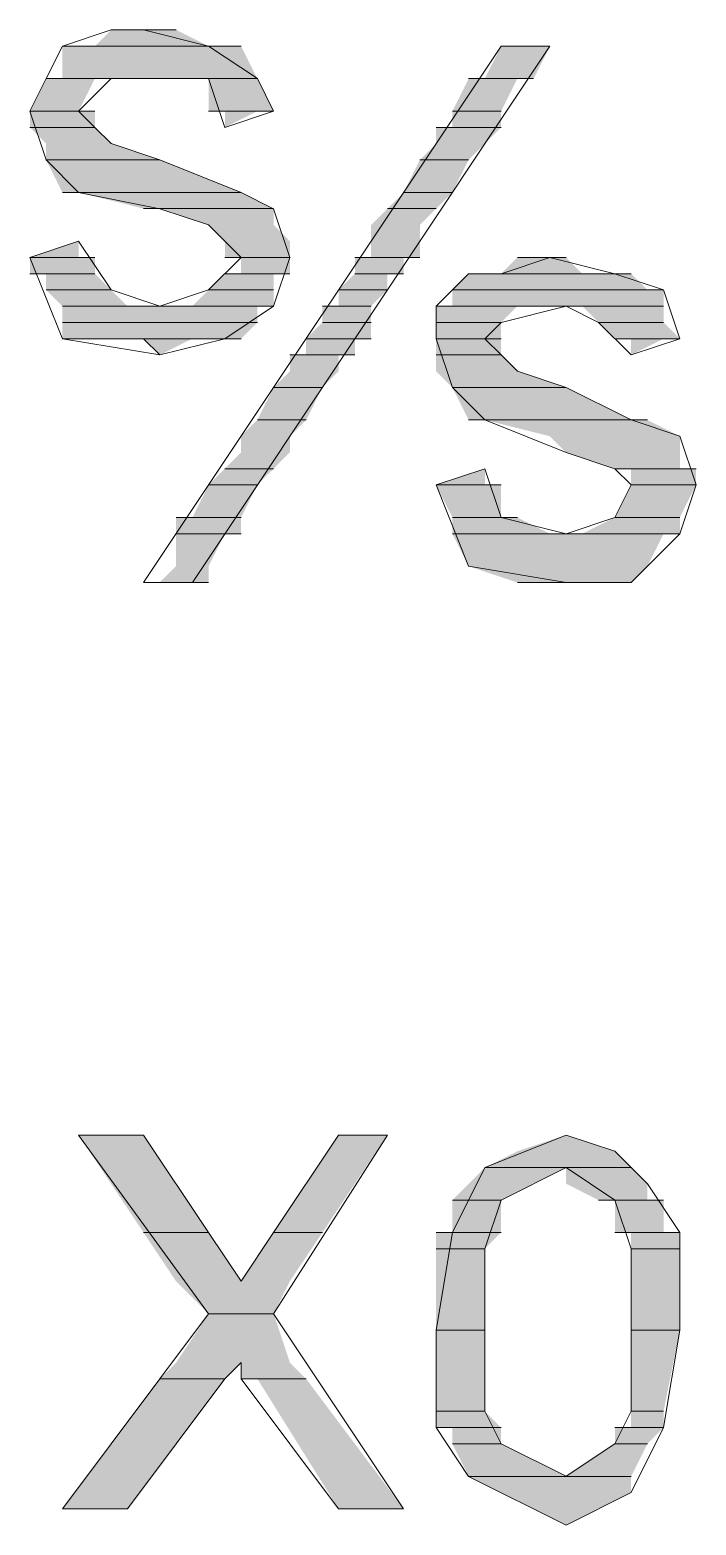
# Model space of a CAD drawing. Header units: millimetres. Extents: x -11 to 1219, y 0 to 1751.
# Drawn here: x 169.32 to 171.64, y 954.46 to 959.67 of the extents above; entities that cross this region are included whole.
import ezdxf

# ---------------------------------------------------------------- set-up
doc = ezdxf.new("R2010")
doc.units = ezdxf.units.MM
doc.header["$LTSCALE"] = 10
doc.layers.add('_MULTI_WIRE', color=9, linetype='CONTINUOUS')
doc.layers.add('PDF_Geometry', color=7, linetype='CONTINUOUS', true_color=0x151d1f)
doc.layers.add('PDF_Solid Fills', color=7, linetype='CONTINUOUS', true_color=0x070809)
doc.layers.get('_MULTI_WIRE').off()

# ---------------------------------------------------------------- blocks, each defined once
blk = doc.blocks.new('DVP-28SWS211R')
at = {"layer": 'PDF_Geometry', "color": 7, "lineweight": 9, "true_color": 0xffffff}
for p, q in [((8.611, -5.042), (8.441, -5.0986)), ((8.7243, -5.042), (8.611, -5.042)), ((8.611, -5.042), (8.8376, -5.042)), ((8.7243, -5.042), (8.611, -5.042)), ((8.8376, -5.042), (8.7243, -5.042)), ((8.9509, -5.0986), (8.7243, -5.042)), ((8.441, -5.0986), (8.3844, -5.2119)), ((8.5543, -5.0986), (8.441, -5.0986)), ((8.441, -5.0986), (9.0075, -5.0986)), ((8.441, -5.0986), (9.0642, -5.0986)), ((9.0642, -5.0986), (8.441, -5.0986)), ((8.441, -5.0986), (9.0642, -5.0986)), ((9.0642, -5.0986), (8.441, -5.0986)), ((9.0075, -5.0986), (8.5543, -5.0986)), ((8.5543, -5.0986), (9.0075, -5.0986)), ((9.0075, -5.0986), (8.5543, -5.0986)), ((9.9706, -5.0986), (8.7243, -6.9681)), ((8.8942, -6.9681), (10.1406, -5.0986)), ((9.1209, -5.2119), (8.9509, -5.0986)), ((9.9706, -5.0986), (10.1406, -5.0986)), ((10.1406, -5.0986), (9.9706, -5.0986)), ((10.1406, -5.0986), (9.9706, -5.0986)), ((8.3844, -5.2119), (8.3277, -5.3252)), ((8.441, -5.2119), (8.3844, -5.2119)), ((8.3844, -5.2119), (9.1209, -5.2119)), ((8.3844, -5.2119), (8.611, -5.2119)), ((8.611, -5.2119), (8.3844, -5.2119)), ((8.3844, -5.2119), (8.7809, -5.2119)), ((8.611, -5.2119), (8.3844, -5.2119)), ((8.3844, -5.2119), (8.611, -5.2119)), ((8.611, -5.2119), (8.3844, -5.2119)), ((8.3844, -5.2119), (8.611, -5.2119)), ((8.611, -5.2119), (8.3844, -5.2119)), ((8.3844, -5.2119), (8.5543, -5.2119)), ((8.5543, -5.2119), (8.3844, -5.2119)), ((8.3844, -5.2119), (8.611, -5.2119)), ((8.5543, -5.2119), (8.3844, -5.2119)), ((9.1209, -5.2119), (8.441, -5.2119)), ((8.441, -5.2119), (9.1209, -5.2119)), ((9.1209, -5.2119), (8.441, -5.2119)), ((8.4977, -5.3252), (8.611, -5.2119)), ((8.611, -5.2119), (8.5543, -5.2119)), ((8.7809, -5.2119), (8.611, -5.2119)), ((8.611, -5.2119), (8.7809, -5.2119)), ((8.7809, -5.2119), (9.1208, -5.2119)), ((9.1208, -5.2119), (8.7809, -5.2119)), ((8.7809, -5.2119), (9.1208, -5.2119)), ((9.1208, -5.2119), (8.7809, -5.2119)), ((8.7809, -5.2119), (8.9509, -5.2119)), ((8.8376, -5.2119), (9.1208, -5.2119)), ((9.1208, -5.2119), (8.8376, -5.2119)), ((8.8376, -5.2119), (9.1208, -5.2119)), ((9.1208, -5.2119), (8.8376, -5.2119)), ((8.8942, -5.2119), (9.1208, -5.2119)), ((9.1208, -5.2119), (8.8942, -5.2119)), ((8.8942, -5.2119), (9.1208, -5.2119)), ((9.1208, -5.2119), (8.8942, -5.2119)), ((8.9509, -5.2119), (9.0076, -5.3819)), ((9.1775, -5.3252), (9.1209, -5.2119)), ((9.914, -5.2119), (9.8573, -5.2119)), ((9.8573, -5.2119), (10.0273, -5.2119)), ((9.8573, -5.2119), (10.0273, -5.2119)), ((10.0273, -5.2119), (9.8573, -5.2119)), ((9.8573, -5.2119), (10.0273, -5.2119)), ((10.0273, -5.2119), (9.8573, -5.2119)), ((9.8573, -5.2119), (10.0273, -5.2119)), ((10.0273, -5.2119), (9.8573, -5.2119)), ((9.8573, -5.2119), (10.0273, -5.2119)), ((10.0273, -5.2119), (9.8573, -5.2119)), ((9.914, -5.2119), (10.0839, -5.2119)), ((10.0839, -5.2119), (9.914, -5.2119)), ((9.914, -5.2119), (10.0839, -5.2119)), ((10.0839, -5.2119), (9.914, -5.2119)), ((10.0273, -5.2119), (9.914, -5.2119)), ((9.914, -5.2119), (10.0839, -5.2119)), ((10.0273, -5.2119), (9.914, -5.2119)), ((10.0839, -5.2119), (10.0273, -5.2119)), ((8.3277, -5.3252), (8.5543, -5.3252)), ((8.5543, -5.3252), (8.3277, -5.3252)), ((8.3277, -5.3252), (8.5543, -5.3252)), ((8.5543, -5.3252), (8.3277, -5.3252)), ((8.3277, -5.3252), (8.5543, -5.3252)), ((8.5543, -5.3252), (8.3277, -5.3252)), ((8.3277, -5.3252), (8.5543, -5.3252)), ((8.5543, -5.3252), (8.3277, -5.3252)), ((8.3277, -5.3252), (8.3844, -5.4952)), ((8.5543, -5.3819), (8.4977, -5.3252)), ((8.9509, -5.3252), (9.1775, -5.3252)), ((9.1775, -5.3252), (8.9509, -5.3252)), ((8.9509, -5.3252), (9.1775, -5.3252)), ((9.1775, -5.3252), (8.9509, -5.3252)), ((9.0075, -5.3252), (9.1208, -5.3252)), ((9.1208, -5.3252), (9.0075, -5.3252)), ((9.0075, -5.3252), (9.1775, -5.3252)), ((9.1208, -5.3252), (9.0075, -5.3252)), ((9.0076, -5.3819), (9.1775, -5.3252)), ((9.1775, -5.3252), (9.1208, -5.3252)), ((9.8006, -5.3252), (9.9706, -5.3252)), ((9.9706, -5.3252), (9.8006, -5.3252)), ((9.8006, -5.3252), (9.9706, -5.3252)), ((9.9706, -5.3252), (9.8006, -5.3252)), ((9.8006, -5.3252), (9.9706, -5.3252)), ((9.9706, -5.3252), (9.8006, -5.3252)), ((9.8006, -5.3252), (9.9706, -5.3252)), ((9.9706, -5.3252), (9.8006, -5.3252)), ((8.3277, -5.3819), (8.5543, -5.3819)), ((8.5543, -5.3819), (8.3277, -5.3819)), ((8.3277, -5.3819), (8.5543, -5.3819)), ((8.5543, -5.3819), (8.3277, -5.3819)), ((8.611, -5.4385), (8.5543, -5.3819)), ((9.8006, -5.3819), (9.744, -5.3819)), ((9.744, -5.3819), (9.9706, -5.3819)), ((9.9706, -5.3819), (9.8006, -5.3819)), ((9.8006, -5.3819), (9.9706, -5.3819)), ((9.9706, -5.3819), (9.8006, -5.3819)), ((8.7809, -5.4952), (8.611, -5.4385)), ((8.3844, -5.4952), (8.7809, -5.4952)), ((8.7809, -5.4952), (8.3844, -5.4952)), ((8.3844, -5.4952), (8.7809, -5.4952)), ((8.7809, -5.4952), (8.3844, -5.4952)), ((8.3844, -5.4952), (8.4977, -5.6085)), ((9.0642, -5.6085), (8.7809, -5.4952)), ((9.6873, -5.4952), (9.8573, -5.4952)), ((9.8573, -5.4952), (9.6873, -5.4952)), ((9.6873, -5.4952), (9.8573, -5.4952)), ((9.8573, -5.4952), (9.6873, -5.4952)), ((8.441, -5.6085), (9.0642, -5.6085)), ((9.0642, -5.6085), (8.441, -5.6085)), ((8.441, -5.6085), (9.0642, -5.6085)), ((9.0642, -5.6085), (8.441, -5.6085)), ((8.4977, -5.6085), (8.7809, -5.6652)), ((9.1775, -5.6652), (9.0642, -5.6085)), ((9.6307, -5.6085), (9.8007, -5.6085)), ((9.8007, -5.6085), (9.6307, -5.6085)), ((9.6307, -5.6085), (9.8007, -5.6085)), ((9.8007, -5.6085), (9.6307, -5.6085)), ((8.7243, -5.6651), (9.1775, -5.6651)), ((9.1775, -5.6651), (8.7243, -5.6651)), ((8.7243, -5.6651), (9.1775, -5.6651)), ((9.1775, -5.6651), (8.7243, -5.6651)), ((8.7809, -5.6652), (8.9509, -5.7218)), ((9.2342, -5.8351), (9.1775, -5.6652)), ((9.574, -5.6651), (9.744, -5.6651)), ((9.744, -5.6651), (9.574, -5.6651)), ((9.574, -5.6651), (9.744, -5.6651)), ((9.744, -5.6651), (9.574, -5.6651)), ((8.9509, -5.7218), (9.0642, -5.8351)), ((8.4977, -5.7785), (8.3277, -5.8351)), ((8.611, -5.9484), (8.4977, -5.7785)), ((8.3277, -5.8351), (8.4977, -5.8351)), ((8.4977, -5.8351), (8.3277, -5.8351)), ((8.3277, -5.8351), (8.4977, -5.8351)), ((8.4977, -5.8351), (8.3277, -5.8351)), ((8.3277, -5.8351), (8.4977, -5.8351)), ((8.4977, -5.8351), (8.3277, -5.8351)), ((8.3277, -5.8351), (8.4977, -5.8351)), ((8.4977, -5.8351), (8.3277, -5.8351)), ((8.3277, -5.8351), (8.5543, -5.8351)), ((8.5543, -5.8351), (8.3277, -5.8351)), ((8.3277, -5.8351), (8.5543, -5.8351)), ((8.5543, -5.8351), (8.3277, -5.8351)), ((8.3277, -5.8351), (8.441, -6.1184)), ((9.0642, -5.8351), (8.9509, -5.9484)), ((9.0075, -5.8351), (9.2341, -5.8351)), ((9.2341, -5.8351), (9.0075, -5.8351)), ((9.0075, -5.8351), (9.2341, -5.8351)), ((9.2341, -5.8351), (9.0075, -5.8351)), ((9.0075, -5.8351), (9.2341, -5.8351)), ((9.2341, -5.8351), (9.0075, -5.8351)), ((9.0075, -5.8351), (9.2341, -5.8351)), ((9.2341, -5.8351), (9.0075, -5.8351)), ((9.0642, -5.8351), (9.2341, -5.8351)), ((9.2341, -5.8351), (9.0642, -5.8351)), ((9.0642, -5.8351), (9.2341, -5.8351)), ((9.2341, -5.8351), (9.0642, -5.8351)), ((9.1775, -6.0051), (9.2342, -5.8351)), ((9.5174, -5.8351), (9.4607, -5.8351)), ((9.4607, -5.8351), (9.6874, -5.8351)), ((9.4607, -5.8351), (9.6307, -5.8351)), ((9.6307, -5.8351), (9.4607, -5.8351)), ((9.4607, -5.8351), (9.6873, -5.8351)), ((9.6307, -5.8351), (9.4607, -5.8351)), ((9.4607, -5.8351), (9.6307, -5.8351)), ((9.6307, -5.8351), (9.4607, -5.8351)), ((9.4607, -5.8351), (9.6307, -5.8351)), ((9.6307, -5.8351), (9.4607, -5.8351)), ((9.6874, -5.8351), (9.5174, -5.8351)), ((9.5174, -5.8351), (9.6874, -5.8351)), ((9.6874, -5.8351), (9.5174, -5.8351)), ((9.6873, -5.8351), (9.6307, -5.8351)), ((10.1406, -5.8351), (9.9706, -5.8917)), ((10.1406, -5.8351), (10.0273, -5.8351)), ((10.0273, -5.8351), (10.1972, -5.8351)), ((10.1972, -5.8351), (10.1406, -5.8351)), ((10.3672, -5.8917), (10.1406, -5.8351)), ((8.3277, -5.8917), (8.5543, -5.8917)), ((8.5543, -5.8917), (8.3277, -5.8917)), ((8.3277, -5.8917), (8.5543, -5.8917)), ((8.5543, -5.8917), (8.3277, -5.8917)), ((8.3277, -5.8917), (8.5543, -5.8917)), ((8.5543, -5.8917), (8.3277, -5.8917)), ((8.3277, -5.8917), (8.5543, -5.8917)), ((8.5543, -5.8917), (8.3277, -5.8917)), ((9.0642, -5.8917), (9.0075, -5.8917)), ((9.0075, -5.8917), (9.1775, -5.8917)), ((9.0075, -5.8917), (9.1775, -5.8917)), ((9.1775, -5.8917), (9.0075, -5.8917)), ((9.0075, -5.8917), (9.1775, -5.8917)), ((9.1775, -5.8917), (9.0075, -5.8917)), ((9.1775, -5.8917), (9.0642, -5.8917)), ((9.0642, -5.8917), (9.2341, -5.8917)), ((9.1775, -5.8917), (9.0642, -5.8917)), ((9.2341, -5.8917), (9.1775, -5.8917)), ((9.4607, -5.8917), (9.6307, -5.8917)), ((9.6307, -5.8917), (9.4607, -5.8917)), ((9.4607, -5.8917), (9.6307, -5.8917)), ((9.6307, -5.8917), (9.4607, -5.8917)), ((9.4607, -5.8917), (9.574, -5.8917)), ((9.574, -5.8917), (9.4607, -5.8917)), ((9.4607, -5.8917), (9.6307, -5.8917)), ((9.574, -5.8917), (9.4607, -5.8917)), ((9.6307, -5.8917), (9.574, -5.8917)), ((9.8573, -5.8917), (9.744, -6.005)), ((9.9706, -5.8917), (9.8573, -5.8917)), ((9.8573, -5.8917), (10.4238, -5.8917)), ((9.9706, -5.8917), (9.8573, -5.8917)), ((9.9706, -5.8917), (10.3672, -5.8917)), ((10.3672, -5.8917), (9.9706, -5.8917)), ((9.9706, -5.8917), (10.3672, -5.8917)), ((10.3672, -5.8917), (9.9706, -5.8917)), ((10.4238, -5.8917), (9.9706, -5.8917)), ((9.9706, -5.8917), (10.4238, -5.8917)), ((10.4238, -5.8917), (9.9706, -5.8917)), ((10.5371, -5.9484), (10.3672, -5.8917)), ((8.3844, -5.9484), (8.611, -5.9484)), ((8.611, -5.9484), (8.3844, -5.9484)), ((8.3844, -5.9484), (8.611, -5.9484)), ((8.611, -5.9484), (8.3844, -5.9484)), ((8.3844, -5.9484), (8.611, -5.9484)), ((8.611, -5.9484), (8.3844, -5.9484)), ((8.3844, -5.9484), (8.611, -5.9484)), ((8.611, -5.9484), (8.3844, -5.9484)), ((8.7809, -6.0051), (8.611, -5.9484)), ((8.9509, -5.9484), (8.7809, -6.0051)), ((8.9509, -5.9484), (9.1775, -5.9484)), ((9.1775, -5.9484), (8.9509, -5.9484)), ((8.9509, -5.9484), (9.1775, -5.9484)), ((9.1775, -5.9484), (8.9509, -5.9484)), ((8.9509, -5.9484), (9.1775, -5.9484)), ((9.1775, -5.9484), (8.9509, -5.9484)), ((8.9509, -5.9484), (9.1775, -5.9484)), ((9.1775, -5.9484), (8.9509, -5.9484)), ((9.4041, -5.9484), (9.574, -5.9484)), ((9.574, -5.9484), (9.4041, -5.9484)), ((9.4041, -5.9484), (9.574, -5.9484)), ((9.574, -5.9484), (9.4041, -5.9484)), ((9.4041, -5.9484), (9.574, -5.9484)), ((9.574, -5.9484), (9.4041, -5.9484)), ((9.4041, -5.9484), (9.574, -5.9484)), ((9.574, -5.9484), (9.4041, -5.9484)), ((9.8006, -5.9484), (10.4805, -5.9484)), ((10.4805, -5.9484), (9.8006, -5.9484)), ((9.8006, -5.9484), (10.4805, -5.9484)), ((10.4805, -5.9484), (9.8006, -5.9484)), ((9.8006, -5.9484), (10.5371, -5.9484)), ((10.5371, -5.9484), (9.8006, -5.9484)), ((9.8006, -5.9484), (10.5371, -5.9484)), ((10.5371, -5.9484), (9.8006, -5.9484)), ((10.5938, -6.1183), (10.5371, -5.9484)), ((8.441, -6.0051), (8.7243, -6.0051)), ((8.7243, -6.0051), (8.441, -6.0051)), ((8.441, -6.0051), (8.7243, -6.0051)), ((8.7243, -6.0051), (8.441, -6.0051)), ((8.441, -6.0051), (8.7809, -6.0051)), ((8.7809, -6.0051), (8.441, -6.0051)), ((8.441, -6.0051), (8.7809, -6.0051)), ((8.7809, -6.0051), (8.441, -6.0051)), ((8.441, -6.0051), (8.7809, -6.0051)), ((8.7809, -6.0051), (8.441, -6.0051)), ((8.441, -6.0051), (8.7809, -6.0051)), ((8.7809, -6.0051), (8.441, -6.0051)), ((8.8376, -6.0051), (8.7809, -6.0051)), ((8.7809, -6.0051), (9.1208, -6.0051)), ((8.7809, -6.0051), (9.1208, -6.0051)), ((9.1208, -6.0051), (8.7809, -6.0051)), ((8.7809, -6.0051), (9.1208, -6.0051)), ((9.1208, -6.0051), (8.7809, -6.0051)), ((8.8942, -6.0051), (8.8376, -6.0051)), ((8.8376, -6.0051), (9.1775, -6.0051)), ((9.1208, -6.0051), (8.8376, -6.0051)), ((8.8376, -6.0051), (9.1775, -6.0051)), ((9.1208, -6.0051), (8.8376, -6.0051)), ((9.1775, -6.0051), (8.8942, -6.0051)), ((8.8942, -6.0051), (9.1775, -6.0051)), ((9.1775, -6.0051), (8.8942, -6.0051)), ((9.0076, -6.1184), (9.1775, -6.0051)), ((9.1775, -6.0051), (9.1208, -6.0051)), ((9.4041, -6.0051), (9.3474, -6.0051)), ((9.3474, -6.0051), (9.5174, -6.0051)), ((9.3474, -6.0051), (9.5174, -6.0051)), ((9.5174, -6.0051), (9.3474, -6.0051)), ((9.3474, -6.0051), (9.5174, -6.0051)), ((9.5174, -6.0051), (9.3474, -6.0051)), ((9.3474, -6.0051), (9.5174, -6.0051)), ((9.5174, -6.0051), (9.3474, -6.0051)), ((9.3474, -6.0051), (9.5174, -6.0051)), ((9.5174, -6.0051), (9.3474, -6.0051)), ((9.5174, -6.0051), (9.4041, -6.0051)), ((9.4041, -6.0051), (9.5174, -6.0051)), ((9.5174, -6.0051), (9.4041, -6.0051)), ((9.744, -6.005), (9.744, -6.1183)), ((9.8006, -6.0051), (9.744, -6.0051)), ((9.744, -6.0051), (10.0273, -6.0051)), ((9.744, -6.0051), (10.0273, -6.0051)), ((10.0273, -6.0051), (9.744, -6.0051)), ((9.744, -6.0051), (10.0273, -6.0051)), ((10.0273, -6.0051), (9.744, -6.0051)), ((9.8006, -6.0051), (10.1406, -6.0051)), ((10.1406, -6.0051), (9.8006, -6.0051)), ((9.8006, -6.0051), (10.1972, -6.0051)), ((10.1406, -6.0051), (9.8006, -6.0051)), ((10.0273, -6.0051), (9.8006, -6.0051)), ((9.8006, -6.0051), (10.1406, -6.0051)), ((10.0273, -6.0051), (9.8006, -6.0051)), ((9.9706, -6.0617), (10.1972, -6.005)), ((10.1406, -6.0051), (10.0273, -6.0051)), ((10.1972, -6.0051), (10.1406, -6.0051)), ((10.1972, -6.005), (10.3105, -6.0617)), ((10.1972, -6.0051), (10.5371, -6.0051)), ((10.5371, -6.0051), (10.1972, -6.0051)), ((10.1972, -6.0051), (10.5371, -6.0051)), ((10.5371, -6.0051), (10.1972, -6.0051)), ((10.1972, -6.0051), (10.5371, -6.0051)), ((10.5371, -6.0051), (10.1972, -6.0051)), ((10.1972, -6.0051), (10.5371, -6.0051)), ((10.5371, -6.0051), (10.1972, -6.0051)), ((10.2539, -6.0051), (10.5371, -6.0051)), ((10.5371, -6.0051), (10.2539, -6.0051)), ((10.2539, -6.0051), (10.5371, -6.0051)), ((10.5371, -6.0051), (10.2539, -6.0051)), ((8.441, -6.0617), (9.1209, -6.0617)), ((9.1209, -6.0617), (8.441, -6.0617)), ((8.441, -6.0617), (9.1209, -6.0617)), ((9.1209, -6.0617), (8.441, -6.0617)), ((9.3474, -6.0617), (9.5174, -6.0617)), ((9.5174, -6.0617), (9.3474, -6.0617)), ((9.3474, -6.0617), (9.5174, -6.0617)), ((9.5174, -6.0617), (9.3474, -6.0617)), ((9.744, -6.0617), (9.9706, -6.0617)), ((9.9706, -6.0617), (9.744, -6.0617)), ((9.744, -6.0617), (9.9706, -6.0617)), ((9.9706, -6.0617), (9.744, -6.0617)), ((9.914, -6.1183), (9.9706, -6.0617)), ((10.3105, -6.0617), (10.5371, -6.0617)), ((10.5371, -6.0617), (10.3105, -6.0617)), ((10.3105, -6.0617), (10.5371, -6.0617)), ((10.5371, -6.0617), (10.3105, -6.0617)), ((10.3105, -6.0617), (10.4238, -6.175)), ((8.441, -6.1184), (9.0076, -6.1184)), ((9.0076, -6.1184), (8.441, -6.1184)), ((8.441, -6.1184), (9.0642, -6.1184)), ((9.0076, -6.1184), (8.441, -6.1184)), ((8.441, -6.1184), (8.7809, -6.175)), ((8.611, -6.1184), (9.0075, -6.1184)), ((9.0075, -6.1184), (8.611, -6.1184)), ((8.611, -6.1184), (9.0075, -6.1184)), ((9.0075, -6.1184), (8.611, -6.1184)), ((8.611, -6.1184), (8.9509, -6.1184)), ((8.9509, -6.1184), (8.611, -6.1184)), ((8.611, -6.1184), (9.0075, -6.1184)), ((8.9509, -6.1184), (8.611, -6.1184)), ((8.6676, -6.1184), (8.8942, -6.1184)), ((8.8942, -6.1184), (8.6676, -6.1184)), ((8.6676, -6.1184), (8.9509, -6.1184)), ((8.8942, -6.1184), (8.6676, -6.1184)), ((8.7243, -6.1184), (8.7809, -6.175)), ((8.7809, -6.175), (8.7243, -6.1184)), ((8.7809, -6.175), (9.0076, -6.1184)), ((8.9509, -6.1184), (8.8942, -6.1184)), ((9.0075, -6.1184), (8.9509, -6.1184)), ((9.0642, -6.1184), (9.0076, -6.1184)), ((9.2908, -6.1184), (9.4607, -6.1184)), ((9.4607, -6.1184), (9.2908, -6.1184)), ((9.2908, -6.1184), (9.5174, -6.1184)), ((9.4607, -6.1184), (9.2908, -6.1184)), ((9.2908, -6.1184), (9.4607, -6.1184)), ((9.4607, -6.1184), (9.2908, -6.1184)), ((9.2908, -6.1184), (9.4607, -6.1184)), ((9.4607, -6.1184), (9.2908, -6.1184)), ((9.2908, -6.1184), (9.4607, -6.1184)), ((9.4607, -6.1184), (9.2908, -6.1184)), ((9.2908, -6.1184), (9.4607, -6.1184)), ((9.4607, -6.1184), (9.2908, -6.1184)), ((9.2908, -6.1184), (9.4607, -6.1184)), ((9.4607, -6.1184), (9.2908, -6.1184)), ((9.2908, -6.1184), (9.4607, -6.1184)), ((9.4607, -6.1184), (9.2908, -6.1184)), ((9.5174, -6.1184), (9.4607, -6.1184)), ((9.744, -6.1183), (9.8007, -6.2883)), ((9.744, -6.1184), (9.914, -6.1184)), ((9.914, -6.1184), (9.744, -6.1184)), ((9.744, -6.1184), (9.9706, -6.1184)), ((9.914, -6.1184), (9.744, -6.1184)), ((9.744, -6.1184), (9.914, -6.1184)), ((9.914, -6.1184), (9.744, -6.1184)), ((9.744, -6.1184), (9.914, -6.1184)), ((9.914, -6.1184), (9.744, -6.1184)), ((9.744, -6.1184), (9.9706, -6.1184)), ((9.9706, -6.1184), (9.744, -6.1184)), ((9.744, -6.1184), (9.9706, -6.1184)), ((9.9706, -6.1184), (9.744, -6.1184)), ((9.744, -6.1184), (9.9706, -6.1184)), ((9.9706, -6.1184), (9.744, -6.1184)), ((9.744, -6.1184), (9.9706, -6.1184)), ((9.9706, -6.1184), (9.744, -6.1184)), ((9.9706, -6.175), (9.914, -6.1183)), ((9.9706, -6.1184), (9.914, -6.1184)), ((10.3672, -6.1184), (10.5938, -6.1184)), ((10.5938, -6.1184), (10.3672, -6.1184)), ((10.3672, -6.1184), (10.5938, -6.1184)), ((10.5938, -6.1184), (10.3672, -6.1184)), ((10.3672, -6.1184), (10.5938, -6.1184)), ((10.5938, -6.1184), (10.3672, -6.1184)), ((10.3672, -6.1184), (10.5938, -6.1184)), ((10.5938, -6.1184), (10.3672, -6.1184)), ((10.3672, -6.1184), (10.5938, -6.1184)), ((10.5938, -6.1184), (10.3672, -6.1184)), ((10.3672, -6.1184), (10.5938, -6.1184)), ((10.5938, -6.1184), (10.3672, -6.1184)), ((10.4238, -6.175), (10.5938, -6.1183)), ((10.4238, -6.1184), (10.5371, -6.1184)), ((10.5371, -6.1184), (10.4238, -6.1184)), ((10.4238, -6.1184), (10.5938, -6.1184)), ((10.5371, -6.1184), (10.4238, -6.1184)), ((10.5938, -6.1184), (10.5371, -6.1184)), ((8.7809, -6.175), (8.7809, -6.175)), ((8.7809, -6.175), (8.7809, -6.175)), ((9.2908, -6.175), (9.2341, -6.175)), ((9.2341, -6.175), (9.4041, -6.175)), ((9.2908, -6.175), (9.4607, -6.175)), ((9.4607, -6.175), (9.2908, -6.175)), ((9.2908, -6.175), (9.4607, -6.175)), ((9.4607, -6.175), (9.2908, -6.175)), ((9.4041, -6.175), (9.2908, -6.175)), ((9.2908, -6.175), (9.4607, -6.175)), ((9.4041, -6.175), (9.2908, -6.175)), ((9.4607, -6.175), (9.4041, -6.175)), ((9.744, -6.175), (9.9706, -6.175)), ((9.9706, -6.175), (9.744, -6.175)), ((9.744, -6.175), (9.9706, -6.175)), ((9.9706, -6.175), (9.744, -6.175)), ((9.744, -6.175), (9.9706, -6.175)), ((9.9706, -6.175), (9.744, -6.175)), ((9.744, -6.175), (9.9706, -6.175)), ((9.9706, -6.175), (9.744, -6.175)), ((10.0273, -6.2316), (9.9706, -6.175)), ((10.1972, -6.2883), (10.0273, -6.2316)), ((9.1775, -6.2883), (9.3474, -6.2883)), ((9.3474, -6.2883), (9.1775, -6.2883)), ((9.1775, -6.2883), (9.3474, -6.2883)), ((9.3474, -6.2883), (9.1775, -6.2883)), ((9.8006, -6.2883), (10.1972, -6.2883)), ((10.1972, -6.2883), (9.8006, -6.2883)), ((9.8006, -6.2883), (10.1972, -6.2883)), ((10.1972, -6.2883), (9.8006, -6.2883)), ((9.8007, -6.2883), (9.914, -6.4016)), ((10.4238, -6.4016), (10.1972, -6.2883)), ((9.1208, -6.4016), (9.2908, -6.4016)), ((9.2908, -6.4016), (9.1208, -6.4016)), ((9.1208, -6.4016), (9.2908, -6.4016)), ((9.2908, -6.4016), (9.1208, -6.4016)), ((9.8573, -6.4016), (10.4805, -6.4016)), ((10.4805, -6.4016), (9.8573, -6.4016)), ((9.8573, -6.4016), (10.4805, -6.4016)), ((10.4805, -6.4016), (9.8573, -6.4016)), ((9.914, -6.4016), (10.1972, -6.5149)), ((10.5938, -6.4582), (10.4238, -6.4016)), ((10.6504, -6.6282), (10.5938, -6.4582)), ((10.1972, -6.5149), (10.3672, -6.5715)), ((9.0075, -6.5716), (9.1775, -6.5716)), ((9.1775, -6.5716), (9.0075, -6.5716)), ((9.0075, -6.5716), (9.1775, -6.5716)), ((9.1775, -6.5716), (9.0075, -6.5716)), ((9.914, -6.5715), (9.744, -6.6282)), ((9.9706, -6.7415), (9.914, -6.5715)), ((10.3672, -6.5715), (10.4238, -6.6282)), ((10.3672, -6.5716), (10.6504, -6.5716)), ((10.6504, -6.5716), (10.3672, -6.5716)), ((10.3672, -6.5716), (10.6504, -6.5716)), ((10.6504, -6.5716), (10.3672, -6.5716)), ((8.9509, -6.6282), (9.1208, -6.6282)), ((9.1208, -6.6282), (8.9509, -6.6282)), ((8.9509, -6.6282), (9.1208, -6.6282)), ((9.1208, -6.6282), (8.9509, -6.6282)), ((8.9509, -6.6282), (9.1208, -6.6282)), ((9.1208, -6.6282), (8.9509, -6.6282)), ((8.9509, -6.6282), (9.1208, -6.6282)), ((9.1208, -6.6282), (8.9509, -6.6282)), ((9.744, -6.6282), (9.914, -6.6282)), ((9.914, -6.6282), (9.744, -6.6282)), ((9.744, -6.6282), (9.914, -6.6282)), ((9.914, -6.6282), (9.744, -6.6282)), ((9.744, -6.6282), (9.9706, -6.6282)), ((9.9706, -6.6282), (9.744, -6.6282)), ((9.744, -6.6282), (9.9706, -6.6282)), ((9.9706, -6.6282), (9.744, -6.6282)), ((9.744, -6.6282), (9.8573, -6.9114)), ((10.4238, -6.6282), (10.3672, -6.7415)), ((10.4238, -6.6282), (10.6504, -6.6282)), ((10.6504, -6.6282), (10.4238, -6.6282)), ((10.4238, -6.6282), (10.6504, -6.6282)), ((10.6504, -6.6282), (10.4238, -6.6282)), ((10.4238, -6.6282), (10.6504, -6.6282)), ((10.6504, -6.6282), (10.4238, -6.6282)), ((10.4238, -6.6282), (10.6504, -6.6282)), ((10.6504, -6.6282), (10.4238, -6.6282)), ((10.5938, -6.7981), (10.6504, -6.6282)), ((8.8942, -6.7415), (8.8376, -6.7415)), ((8.8376, -6.7415), (9.0642, -6.7415)), ((9.0642, -6.7415), (8.8942, -6.7415)), ((8.8942, -6.7415), (9.0642, -6.7415)), ((9.0642, -6.7415), (8.8942, -6.7415)), ((9.8006, -6.7415), (10.0273, -6.7415)), ((10.0273, -6.7415), (9.8006, -6.7415)), ((9.8006, -6.7415), (10.0273, -6.7415)), ((10.0273, -6.7415), (9.8006, -6.7415)), ((10.1972, -6.7981), (9.9706, -6.7415)), ((10.3672, -6.7415), (10.1972, -6.7981)), ((10.3672, -6.7415), (10.5938, -6.7415)), ((10.5938, -6.7415), (10.3672, -6.7415)), ((10.3672, -6.7415), (10.5938, -6.7415)), ((10.5938, -6.7415), (10.3672, -6.7415)), ((8.8376, -6.7981), (9.0075, -6.7981)), ((9.0075, -6.7981), (8.8376, -6.7981)), ((8.8376, -6.7981), (9.0642, -6.7981)), ((9.0075, -6.7981), (8.8376, -6.7981)), ((9.0642, -6.7981), (9.0075, -6.7981)), ((9.8006, -6.7981), (10.1972, -6.7981)), ((10.1972, -6.7981), (9.8006, -6.7981)), ((9.8006, -6.7981), (10.1972, -6.7981)), ((10.1972, -6.7981), (9.8006, -6.7981)), ((10.2539, -6.7981), (10.1972, -6.7981)), ((10.1972, -6.7981), (10.5371, -6.7981)), ((10.5371, -6.7981), (10.2539, -6.7981)), ((10.2539, -6.7981), (10.5938, -6.7981)), ((10.5371, -6.7981), (10.2539, -6.7981)), ((10.4238, -6.9681), (10.5938, -6.7981)), ((10.5938, -6.7981), (10.5371, -6.7981)), ((9.8573, -6.9114), (10.1972, -6.9681)), ((8.7809, -6.9681), (8.7243, -6.9681)), ((8.7243, -6.9681), (8.8942, -6.9681)), ((8.7243, -6.9681), (8.8942, -6.9681)), ((8.8942, -6.9681), (8.7243, -6.9681)), ((8.7243, -6.9681), (8.8942, -6.9681)), ((8.8942, -6.9681), (8.7243, -6.9681)), ((8.7243, -6.9681), (8.8942, -6.9681)), ((8.8942, -6.9681), (8.7243, -6.9681)), ((8.7243, -6.9681), (8.8942, -6.9681)), ((8.8942, -6.9681), (8.7809, -6.9681)), ((8.7809, -6.9681), (8.9509, -6.9681)), ((8.8942, -6.9681), (8.7809, -6.9681)), ((8.9509, -6.9681), (8.8942, -6.9681)), ((10.0273, -6.9681), (10.4238, -6.9681)), ((10.1972, -6.9681), (10.0273, -6.9681)), ((10.4238, -6.9681), (10.1972, -6.9681)), ((10.1972, -6.9681), (10.4238, -6.9681)), ((8.4977, -8.8943), (8.7243, -8.8943)), ((8.7243, -8.8943), (8.4977, -8.8943)), ((8.7243, -8.8943), (8.4977, -8.8943)), ((8.4977, -8.8943), (8.9509, -9.5174)), ((8.9509, -9.2342), (8.7243, -8.8943)), ((9.1775, -9.5174), (9.5741, -8.8943)), ((9.4041, -8.8943), (9.1775, -9.2342)), ((9.4041, -8.8943), (9.574, -8.8943)), ((9.574, -8.8943), (9.4041, -8.8943)), ((9.5741, -8.8943), (9.4041, -8.8943)), ((10.1972, -8.8943), (9.914, -9.0076)), ((10.3672, -8.9509), (10.1972, -8.8943)), ((10.4805, -9.0642), (10.3672, -8.9509)), ((9.914, -9.0076), (9.8007, -9.2342)), ((9.914, -9.0076), (10.4238, -9.0076)), ((10.4238, -9.0076), (9.914, -9.0076)), ((9.914, -9.0076), (10.4238, -9.0076)), ((10.4238, -9.0076), (9.914, -9.0076)), ((9.9706, -9.1209), (10.1972, -9.0076)), ((10.1972, -9.0076), (10.3672, -9.1209)), ((10.5938, -9.2342), (10.4805, -9.0642)), ((9.8006, -9.1209), (9.9706, -9.1209)), ((9.9706, -9.1209), (9.8006, -9.1209)), ((9.8006, -9.1209), (9.9706, -9.1209)), ((9.9706, -9.1209), (9.8006, -9.1209)), ((9.914, -9.2908), (9.9706, -9.1209)), ((10.3105, -9.1209), (10.5371, -9.1209)), ((10.5371, -9.1209), (10.3105, -9.1209)), ((10.3105, -9.1209), (10.5371, -9.1209)), ((10.5371, -9.1209), (10.3105, -9.1209)), ((10.3672, -9.1209), (10.4238, -9.2908)), ((8.7243, -9.2342), (8.9509, -9.2342)), ((8.9509, -9.2342), (8.7243, -9.2342)), ((8.7243, -9.2342), (8.9509, -9.2342)), ((8.9509, -9.2342), (8.7243, -9.2342)), ((9.0642, -9.4041), (8.9509, -9.2342)), ((9.1775, -9.2342), (9.0642, -9.4041)), ((9.1775, -9.2342), (9.3474, -9.2342)), ((9.3474, -9.2342), (9.1775, -9.2342)), ((9.1775, -9.2342), (9.3474, -9.2342)), ((9.3474, -9.2342), (9.1775, -9.2342)), ((9.8006, -9.2342), (9.744, -9.2342)), ((9.744, -9.2342), (9.9706, -9.2342)), ((9.8007, -9.2342), (9.744, -9.5741)), ((9.9706, -9.2342), (9.8006, -9.2342)), ((9.8006, -9.2342), (9.9706, -9.2342)), ((9.9706, -9.2342), (9.8006, -9.2342)), ((10.3672, -9.2342), (10.5938, -9.2342)), ((10.5938, -9.2342), (10.3672, -9.2342)), ((10.3672, -9.2342), (10.5938, -9.2342)), ((10.5938, -9.2342), (10.3672, -9.2342)), ((10.5938, -9.5741), (10.5938, -9.2342)), ((9.744, -9.2908), (9.914, -9.2908)), ((9.914, -9.2908), (9.744, -9.2908)), ((9.744, -9.2908), (9.914, -9.2908)), ((9.914, -9.2908), (9.744, -9.2908)), ((9.914, -9.5741), (9.914, -9.2908)), ((10.4238, -9.2908), (10.5938, -9.2908)), ((10.5938, -9.2908), (10.4238, -9.2908)), ((10.4238, -9.2908), (10.5938, -9.2908)), ((10.5938, -9.2908), (10.4238, -9.2908)), ((10.4238, -9.2908), (10.4238, -9.5741)), ((8.9509, -9.5174), (8.441, -10.1973)), ((8.9509, -9.5174), (9.1775, -9.5174)), ((9.1775, -9.5174), (8.9509, -9.5174)), ((8.9509, -9.5174), (9.1775, -9.5174)), ((9.1775, -9.5174), (8.9509, -9.5174)), ((9.6307, -10.1973), (9.1775, -9.5174)), ((9.744, -9.5741), (9.914, -9.5741)), ((9.914, -9.5741), (9.744, -9.5741)), ((9.744, -9.5741), (9.914, -9.5741)), ((9.914, -9.5741), (9.744, -9.5741)), ((9.744, -9.5741), (9.744, -9.914)), ((9.914, -9.8573), (9.914, -9.5741)), ((10.4238, -9.5741), (10.5938, -9.5741)), ((10.5938, -9.5741), (10.4238, -9.5741)), ((10.4238, -9.5741), (10.5938, -9.5741)), ((10.5938, -9.5741), (10.4238, -9.5741)), ((10.4238, -9.5741), (10.4238, -9.8573)), ((10.5371, -9.914), (10.5938, -9.5741)), ((9.0075, -9.7441), (9.0642, -9.6874)), ((9.0642, -9.6874), (9.0642, -9.7441)), ((8.6676, -10.1973), (9.0075, -9.7441)), ((8.7809, -9.744), (9.0075, -9.744)), ((9.0075, -9.744), (8.7809, -9.744)), ((8.7809, -9.744), (9.0075, -9.744)), ((9.0075, -9.744), (8.7809, -9.744)), ((9.0642, -9.744), (9.2908, -9.744)), ((9.2908, -9.744), (9.0642, -9.744)), ((9.0642, -9.744), (9.2908, -9.744)), ((9.2908, -9.744), (9.0642, -9.744)), ((9.0642, -9.7441), (9.4041, -10.1973)), ((9.744, -9.8573), (9.914, -9.8573)), ((9.914, -9.8573), (9.744, -9.8573)), ((9.744, -9.8573), (9.914, -9.8573)), ((9.914, -9.8573), (9.744, -9.8573)), ((9.9706, -9.9706), (9.914, -9.8573)), ((10.4238, -9.8573), (10.3672, -9.9706)), ((10.4238, -9.8573), (10.5371, -9.8573)), ((10.5371, -9.8573), (10.4238, -9.8573)), ((10.4238, -9.8573), (10.5371, -9.8573)), ((10.5371, -9.8573), (10.4238, -9.8573)), ((9.744, -9.914), (9.9706, -9.914)), ((9.9706, -9.914), (9.744, -9.914)), ((9.744, -9.914), (9.9706, -9.914)), ((9.9706, -9.914), (9.744, -9.914)), ((9.744, -9.914), (9.8573, -10.084)), ((10.4238, -9.914), (10.3672, -9.914)), ((10.3672, -9.914), (10.5371, -9.914)), ((10.5371, -9.914), (10.4238, -9.914)), ((10.4238, -9.914), (10.5371, -9.914)), ((10.5371, -9.914), (10.4238, -9.914)), ((10.4238, -10.1406), (10.5371, -9.914)), ((9.8006, -9.9707), (9.9706, -9.9707)), ((9.9706, -9.9707), (9.8006, -9.9707)), ((9.8006, -9.9707), (9.9706, -9.9707)), ((9.9706, -9.9707), (9.8006, -9.9707)), ((10.1972, -10.0839), (9.9706, -9.9706)), ((10.3672, -9.9706), (10.1972, -10.0839)), ((10.3672, -9.9707), (10.4805, -9.9707)), ((10.4805, -9.9707), (10.3672, -9.9707)), ((10.3672, -9.9707), (10.4805, -9.9707)), ((10.4805, -9.9707), (10.3672, -9.9707)), ((9.8573, -10.084), (10.1972, -10.084)), ((10.1972, -10.084), (9.8573, -10.084)), ((9.8573, -10.084), (10.1972, -10.084)), ((10.1972, -10.084), (9.8573, -10.084)), ((9.8573, -10.084), (10.1972, -10.2539)), ((10.1972, -10.084), (10.4238, -10.084)), ((10.4238, -10.084), (10.1972, -10.084)), ((10.1972, -10.084), (10.4238, -10.084)), ((10.4238, -10.084), (10.1972, -10.084)), ((10.1972, -10.2539), (10.4238, -10.1406)), ((8.441, -10.1973), (8.6676, -10.1973)), ((8.6676, -10.1973), (8.441, -10.1973)), ((8.441, -10.1973), (8.6676, -10.1973)), ((9.4041, -10.1973), (9.6307, -10.1973)), ((9.6307, -10.1973), (9.4041, -10.1973)), ((9.4041, -10.1973), (9.6307, -10.1973))]:
    blk.add_line(p, q, dxfattribs=at)
at = {"layer": 'PDF_Solid Fills', "color": 7, "lineweight": 9, "true_color": 0xffffff, "transparency": 33554559}
for points in [[(8.611, -5.042), (8.5543, -5.0986), (8.9509, -5.0986)], [(8.611, -5.042), (8.8376, -5.042), (8.9509, -5.0986)], [(8.441, -5.0986), (8.441, -5.2119), (9.1209, -5.2119)], [(8.441, -5.0986), (9.0642, -5.0986), (9.1209, -5.2119)], [(9.9706, -5.0986), (9.914, -5.2119), (10.0839, -5.2119)], [(9.9706, -5.0986), (10.1406, -5.0986), (10.0839, -5.2119)], [(8.3844, -5.2119), (8.3277, -5.3252), (8.4977, -5.3252)], [(8.3844, -5.2119), (8.5543, -5.2119), (8.4977, -5.3252)], [(8.9509, -5.2119), (8.9509, -5.3252), (9.1775, -5.3252)], [(8.9509, -5.2119), (9.1208, -5.2119), (9.1775, -5.3252)], [(9.8573, -5.2119), (9.8007, -5.3252), (9.9706, -5.3252)], [(9.8573, -5.2119), (10.0273, -5.2119), (9.9706, -5.3252)], [(8.3277, -5.3252), (8.3277, -5.3819), (8.5543, -5.3819)], [(8.3277, -5.3252), (8.5543, -5.3252), (8.5543, -5.3819)], [(9.0075, -5.3252), (9.1208, -5.3252), (9.0075, -5.3819)], [(9.8006, -5.3252), (9.8006, -5.3819), (9.9706, -5.3819)], [(9.8006, -5.3252), (9.9706, -5.3252), (9.9706, -5.3819)], [(8.3277, -5.3819), (8.3844, -5.4385), (8.611, -5.4385)], [(8.3277, -5.3819), (8.5543, -5.3819), (8.611, -5.4385)], [(9.744, -5.3819), (9.744, -5.4385), (9.914, -5.4385)], [(9.744, -5.3819), (9.9706, -5.3819), (9.914, -5.4385)], [(8.3844, -5.4385), (8.3844, -5.4952), (8.7809, -5.4952)], [(8.3844, -5.4385), (8.611, -5.4385), (8.7809, -5.4952)], [(9.744, -5.4385), (9.6873, -5.4952), (9.8573, -5.4952)], [(9.744, -5.4385), (9.914, -5.4385), (9.8573, -5.4952)], [(8.3844, -5.4952), (8.441, -5.6085), (9.0642, -5.6085)], [(8.3844, -5.4952), (8.7809, -5.4952), (9.0642, -5.6085)], [(9.6873, -5.4952), (9.6307, -5.6085), (9.8007, -5.6085)], [(9.6873, -5.4952), (9.8573, -5.4952), (9.8007, -5.6085)], [(8.4977, -5.6085), (8.7243, -5.6651), (9.1775, -5.6651)], [(8.4977, -5.6085), (9.0642, -5.6085), (9.1775, -5.6651)], [(9.6307, -5.6085), (9.574, -5.6651), (9.744, -5.6651)], [(9.6307, -5.6085), (9.8007, -5.6085), (9.744, -5.6651)], [(8.7809, -5.6651), (8.9509, -5.7218), (9.1775, -5.7218)], [(8.7809, -5.6651), (9.1775, -5.6651), (9.1775, -5.7218)], [(9.574, -5.6651), (9.5174, -5.7218), (9.6874, -5.7218)], [(9.574, -5.6651), (9.744, -5.6651), (9.6874, -5.7218)], [(8.9509, -5.7218), (9.0075, -5.7785), (9.2341, -5.7785)], [(8.9509, -5.7218), (9.1775, -5.7218), (9.2341, -5.7785)], [(9.5174, -5.7218), (9.5174, -5.7785), (9.6874, -5.7785)], [(9.5174, -5.7218), (9.6874, -5.7218), (9.6874, -5.7785)], [(8.4977, -5.7784), (8.3277, -5.8351), (8.4977, -5.8351)], [(9.0075, -5.7784), (9.0075, -5.8351), (9.2341, -5.8351)], [(9.0075, -5.7784), (9.2341, -5.7784), (9.2341, -5.8351)], [(9.5174, -5.7784), (9.5174, -5.8351), (9.6874, -5.8351)], [(9.5174, -5.7784), (9.6874, -5.7784), (9.6874, -5.8351)], [(8.3277, -5.8351), (8.3277, -5.8918), (8.5543, -5.8918)], [(8.3277, -5.8351), (8.5543, -5.8351), (8.5543, -5.8918)], [(9.0642, -5.8351), (9.0642, -5.8918), (9.2341, -5.8918)], [(9.0642, -5.8351), (9.2341, -5.8351), (9.2341, -5.8918)], [(9.4607, -5.8351), (9.4607, -5.8918), (9.6307, -5.8918)], [(9.4607, -5.8351), (9.6307, -5.8351), (9.6307, -5.8918)], [(10.0273, -5.8351), (9.9706, -5.8918), (10.2539, -5.8918)], [(10.0273, -5.8351), (10.1972, -5.8351), (10.2539, -5.8918)], [(8.3844, -5.8917), (8.3844, -5.9484), (8.611, -5.9484)], [(8.3844, -5.8917), (8.5543, -5.8917), (8.611, -5.9484)], [(9.0075, -5.8917), (8.9509, -5.9484), (9.1775, -5.9484)], [(9.0075, -5.8917), (9.1775, -5.8917), (9.1775, -5.9484)], [(9.4607, -5.8917), (9.4041, -5.9484), (9.574, -5.9484)], [(9.4607, -5.8917), (9.574, -5.8917), (9.574, -5.9484)], [(9.8573, -5.8917), (9.8007, -5.9484), (10.4805, -5.9484)], [(9.8573, -5.8917), (10.4238, -5.8917), (10.4805, -5.9484)], [(8.3844, -5.9484), (8.441, -6.0051), (8.6676, -6.0051)], [(8.3844, -5.9484), (8.611, -5.9484), (8.6676, -6.0051)], [(8.9509, -5.9484), (8.8942, -6.0051), (9.1775, -6.0051)], [(8.9509, -5.9484), (9.1775, -5.9484), (9.1775, -6.0051)], [(9.4041, -5.9484), (9.4041, -6.0051), (9.5174, -6.0051)], [(9.4041, -5.9484), (9.574, -5.9484), (9.5174, -6.0051)], [(9.8006, -5.9484), (9.8006, -6.0051), (10.5371, -6.0051)], [(9.8006, -5.9484), (10.5371, -5.9484), (10.5371, -6.0051)], [(8.441, -6.0051), (8.441, -6.0617), (9.1209, -6.0617)], [(8.441, -6.0051), (9.1209, -6.0051), (9.1209, -6.0617)], [(9.3474, -6.0051), (9.3474, -6.0617), (9.5174, -6.0617)], [(9.3474, -6.0051), (9.5174, -6.0051), (9.5174, -6.0617)], [(9.744, -6.0051), (9.744, -6.0617), (9.9706, -6.0617)], [(9.744, -6.0051), (10.0273, -6.0051), (9.9706, -6.0617)], [(10.2539, -6.0051), (10.3105, -6.0617), (10.5371, -6.0617)], [(10.2539, -6.0051), (10.5371, -6.0051), (10.5371, -6.0617)], [(8.441, -6.0617), (8.441, -6.1184), (9.0642, -6.1184)], [(8.441, -6.0617), (9.1209, -6.0617), (9.0642, -6.1184)], [(9.3474, -6.0617), (9.2908, -6.1184), (9.5174, -6.1184)], [(9.3474, -6.0617), (9.5174, -6.0617), (9.5174, -6.1184)], [(9.744, -6.0617), (9.744, -6.1184), (9.9706, -6.1184)], [(9.744, -6.0617), (9.9706, -6.0617), (9.9706, -6.1184)], [(10.3105, -6.0617), (10.3672, -6.1184), (10.5938, -6.1184)], [(10.3105, -6.0617), (10.5371, -6.0617), (10.5938, -6.1184)], [(8.7243, -6.1184), (8.8942, -6.1184), (8.7809, -6.175)], [(9.2908, -6.1184), (9.2908, -6.175), (9.4607, -6.175)], [(9.2908, -6.1184), (9.4607, -6.1184), (9.4607, -6.175)], [(9.744, -6.1184), (9.744, -6.175), (9.9706, -6.175)], [(9.744, -6.1184), (9.9706, -6.1184), (9.9706, -6.175)], [(10.4238, -6.1184), (10.5371, -6.1184), (10.4238, -6.175)], [(9.2341, -6.175), (9.2341, -6.2317), (9.4041, -6.2317)], [(9.2341, -6.175), (9.4041, -6.175), (9.4041, -6.2317)], [(9.744, -6.175), (9.744, -6.2317), (10.0273, -6.2317)], [(9.744, -6.175), (9.9706, -6.175), (10.0273, -6.2317)], [(9.2341, -6.2317), (9.1775, -6.2883), (9.3474, -6.2883)], [(9.2341, -6.2317), (9.4041, -6.2317), (9.3474, -6.2883)], [(9.744, -6.2317), (9.8006, -6.2883), (10.1972, -6.2883)], [(9.744, -6.2317), (10.0273, -6.2317), (10.1972, -6.2883)], [(9.1775, -6.2883), (9.1208, -6.4016), (9.2908, -6.4016)], [(9.1775, -6.2883), (9.3474, -6.2883), (9.2908, -6.4016)], [(9.8006, -6.2883), (9.8573, -6.4016), (10.4238, -6.4016)], [(9.8006, -6.2883), (10.1972, -6.2883), (10.4238, -6.4016)], [(9.1208, -6.4016), (9.0642, -6.4583), (9.2341, -6.4583)], [(9.1208, -6.4016), (9.2908, -6.4016), (9.2341, -6.4583)], [(9.914, -6.4016), (10.1406, -6.4583), (10.5938, -6.4583)], [(9.914, -6.4016), (10.4805, -6.4016), (10.5938, -6.4583)], [(9.0642, -6.4583), (9.0642, -6.5149), (9.2341, -6.5149)], [(9.0642, -6.4583), (9.2341, -6.4583), (9.2341, -6.5149)], [(10.1406, -6.4583), (10.1972, -6.5149), (10.5938, -6.5149)], [(10.1406, -6.4583), (10.5938, -6.4583), (10.5938, -6.5149)], [(9.0642, -6.5149), (9.0075, -6.5716), (9.1775, -6.5716)], [(9.0642, -6.5149), (9.2341, -6.5149), (9.1775, -6.5716)], [(10.1972, -6.5149), (10.3672, -6.5716), (10.5938, -6.5716)], [(10.1972, -6.5149), (10.5938, -6.5149), (10.5938, -6.5716)], [(9.0075, -6.5716), (8.9509, -6.6282), (9.1208, -6.6282)], [(9.0075, -6.5716), (9.1775, -6.5716), (9.1208, -6.6282)], [(9.914, -6.5716), (9.744, -6.6282), (9.914, -6.6282)], [(10.4238, -6.5716), (10.4238, -6.6282), (10.6504, -6.6282)], [(10.4238, -6.5716), (10.6504, -6.5716), (10.6504, -6.6282)], [(8.9509, -6.6282), (8.8942, -6.7415), (9.0642, -6.7415)], [(8.9509, -6.6282), (9.1208, -6.6282), (9.0642, -6.7415)], [(9.744, -6.6282), (9.8006, -6.7415), (9.9706, -6.7415)], [(9.744, -6.6282), (9.9706, -6.6282), (9.9706, -6.7415)], [(10.4238, -6.6282), (10.3672, -6.7415), (10.5938, -6.7415)], [(10.4238, -6.6282), (10.6504, -6.6282), (10.5938, -6.7415)], [(8.8376, -6.7415), (8.8376, -6.7982), (9.0642, -6.7982)], [(8.8376, -6.7415), (9.0642, -6.7415), (9.0642, -6.7982)], [(9.8006, -6.7415), (9.8006, -6.7982), (10.1406, -6.7982)], [(9.8006, -6.7415), (10.0273, -6.7415), (10.1406, -6.7982)], [(10.3672, -6.7415), (10.2539, -6.7982), (10.5938, -6.7982)], [(10.3672, -6.7415), (10.5938, -6.7415), (10.5938, -6.7982)], [(8.8376, -6.7981), (8.8376, -6.9115), (8.9509, -6.9115)], [(8.8376, -6.7981), (9.0075, -6.7981), (8.9509, -6.9115)], [(9.8006, -6.7981), (9.8573, -6.9115), (10.4805, -6.9115)], [(9.8006, -6.7981), (10.5371, -6.7981), (10.4805, -6.9115)], [(8.8376, -6.9114), (8.7809, -6.9681), (8.9509, -6.9681)], [(8.8376, -6.9114), (8.9509, -6.9114), (8.9509, -6.9681)], [(9.8573, -6.9114), (10.0273, -6.9681), (10.4238, -6.9681)], [(9.8573, -6.9114), (10.4805, -6.9114), (10.4238, -6.9681)], [(8.4977, -8.8943), (8.7243, -9.2342), (8.9509, -9.2342)], [(8.4977, -8.8943), (8.7243, -8.8943), (8.9509, -9.2342)], [(9.4041, -8.8943), (9.1775, -9.2342), (9.3474, -9.2342)], [(9.4041, -8.8943), (9.574, -8.8943), (9.3474, -9.2342)], [(10.1972, -8.8943), (10.0273, -8.9509), (10.3672, -8.9509)], [(10.0273, -8.9509), (9.914, -9.0076), (10.4238, -9.0076)], [(10.0273, -8.9509), (10.3672, -8.9509), (10.4238, -9.0076)], [(9.914, -9.0076), (9.8573, -9.0642), (10.0839, -9.0642)], [(9.914, -9.0076), (10.1972, -9.0076), (10.0839, -9.0642)], [(10.1972, -9.0076), (10.1972, -9.0642), (10.4805, -9.0642)], [(10.1972, -9.0076), (10.4238, -9.0076), (10.4805, -9.0642)], [(9.8573, -9.0642), (9.8007, -9.1209), (9.9706, -9.1209)], [(9.8573, -9.0642), (10.0839, -9.0642), (9.9706, -9.1209)], [(10.1972, -9.0642), (10.3105, -9.1209), (10.4805, -9.1209)], [(10.1972, -9.0642), (10.4805, -9.0642), (10.4805, -9.1209)], [(9.8006, -9.1209), (9.8006, -9.2342), (9.9706, -9.2342)], [(9.8006, -9.1209), (9.9706, -9.1209), (9.9706, -9.2342)], [(10.3672, -9.1209), (10.3672, -9.2342), (10.5371, -9.2342)], [(10.3672, -9.1209), (10.5371, -9.1209), (10.5371, -9.2342)], [(8.7243, -9.2342), (8.8376, -9.4041), (9.0642, -9.4041)], [(8.7243, -9.2342), (8.9509, -9.2342), (9.0642, -9.4041)], [(9.1775, -9.2342), (9.0642, -9.4041), (9.2341, -9.4041)], [(9.1775, -9.2342), (9.3474, -9.2342), (9.2341, -9.4041)], [(9.744, -9.2342), (9.744, -9.2908), (9.914, -9.2908)], [(9.744, -9.2342), (9.9706, -9.2342), (9.914, -9.2908)], [(10.4238, -9.2342), (10.4238, -9.2908), (10.5938, -9.2908)], [(10.4238, -9.2342), (10.5938, -9.2342), (10.5938, -9.2908)], [(9.744, -9.2908), (9.744, -9.5741), (9.914, -9.5741)], [(9.744, -9.2908), (9.914, -9.2908), (9.914, -9.5741)], [(10.4238, -9.2908), (10.4238, -9.5741), (10.5938, -9.5741)], [(10.4238, -9.2908), (10.5938, -9.2908), (10.5938, -9.5741)], [(8.8376, -9.4041), (8.9509, -9.5174), (9.1775, -9.5174)], [(8.8376, -9.4041), (9.2341, -9.4041), (9.1775, -9.5174)], [(8.9509, -9.5174), (8.8376, -9.6874), (9.2341, -9.6874)], [(8.9509, -9.5174), (9.1775, -9.5174), (9.2341, -9.6874)], [(9.744, -9.5741), (9.744, -9.8573), (9.914, -9.8573)], [(9.744, -9.5741), (9.914, -9.5741), (9.914, -9.8573)], [(10.4238, -9.5741), (10.4238, -9.8573), (10.5371, -9.8573)], [(10.4238, -9.5741), (10.5938, -9.5741), (10.5371, -9.8573)], [(8.8376, -9.6874), (8.7809, -9.744), (9.0075, -9.744)], [(8.8376, -9.6874), (9.0642, -9.6874), (9.0075, -9.744)], [(9.0642, -9.6874), (9.0642, -9.744), (9.2908, -9.744)], [(9.0642, -9.6874), (9.2341, -9.6874), (9.2908, -9.744)], [(8.7809, -9.744), (8.441, -10.1972), (8.6676, -10.1972)], [(8.7809, -9.744), (9.0075, -9.744), (8.6676, -10.1972)], [(9.1208, -9.744), (9.4041, -10.1972), (9.6307, -10.1972)], [(9.1208, -9.744), (9.2908, -9.744), (9.6307, -10.1972)], [(9.744, -9.8573), (9.744, -9.914), (9.9706, -9.914)], [(9.744, -9.8573), (9.914, -9.8573), (9.9706, -9.914)], [(10.4238, -9.8573), (10.4238, -9.914), (10.5371, -9.914)], [(10.4238, -9.8573), (10.5371, -9.8573), (10.5371, -9.914)], [(9.8006, -9.914), (9.8006, -9.9706), (9.9706, -9.9706)], [(9.8006, -9.914), (9.9706, -9.914), (9.9706, -9.9706)], [(10.3672, -9.914), (10.3672, -9.9706), (10.4805, -9.9706)], [(10.3672, -9.914), (10.5371, -9.914), (10.4805, -9.9706)], [(9.8006, -9.9707), (9.8573, -10.084), (10.1972, -10.084)], [(9.8006, -9.9707), (9.9706, -9.9707), (10.1972, -10.084)], [(10.3672, -9.9707), (10.1972, -10.084), (10.4238, -10.084)], [(10.3672, -9.9707), (10.4805, -9.9707), (10.4238, -10.084)], [(9.8573, -10.084), (9.9706, -10.1406), (10.4238, -10.1406)], [(9.8573, -10.084), (10.4238, -10.084), (10.4238, -10.1406)], [(9.9706, -10.1406), (10.4238, -10.1406), (10.1972, -10.2539)]]:
    blk.add_solid(points, dxfattribs=at)

msp = doc.modelspace()

# ---------------------------------------------------------------- block references
at = {"layer": '_MULTI_WIRE'}
msp.add_blockref('DVP-28SWS211R', (160.9895, 964.712), dxfattribs=at)
msp.add_blockref('DVP-28SWS211R', (160.9895, 964.712), dxfattribs=at)

doc.saveas('drawing.dxf')
